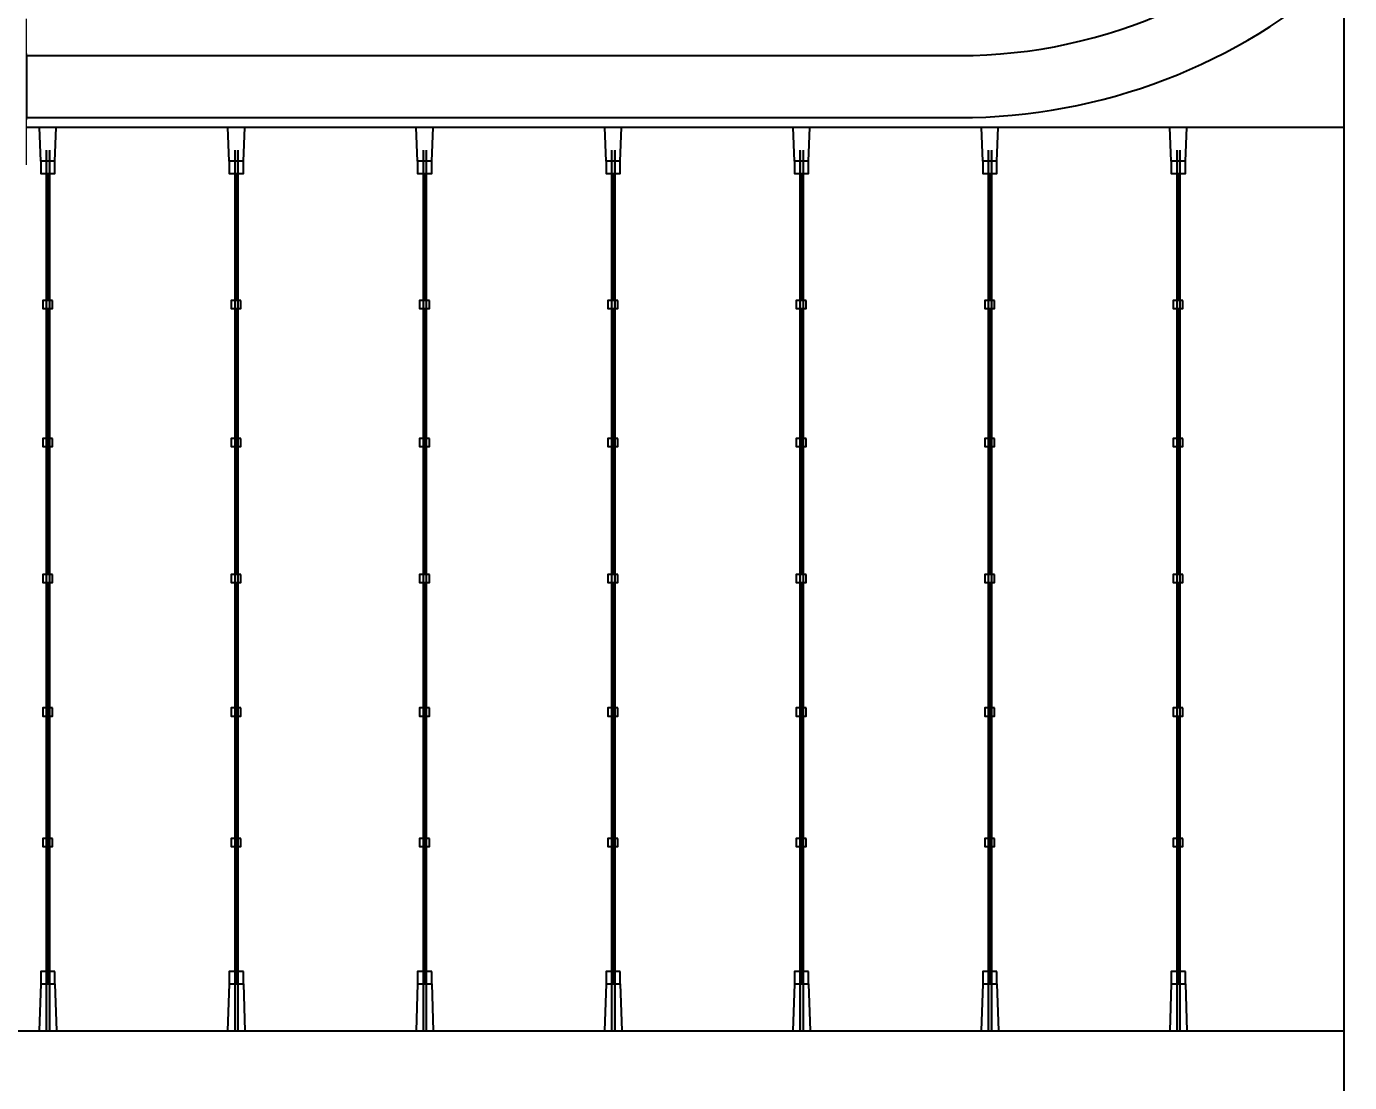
# Model space of a CAD drawing. Header units: millimetres. Extents: x 10297564 to 11610295, y -9287743 to -8409454.
# Drawn here: x 10437125 to 10438819, y -9093088 to -9091735 of the extents above; entities that cross this region are included whole.
import ezdxf

# ---------------------------------------------------------------- set-up
doc = ezdxf.new("R2010")
doc.units = ezdxf.units.MM
doc.header["$LTSCALE"] = 100
doc.linetypes.add('ACAD_ISO02W100', pattern=[15, 12, -3])
doc.layers.add('dim', color=7, linetype='Continuous')
doc.layers.add('E1', color=1, linetype='Continuous')
doc.layers.add('Outline', color=5, linetype='Continuous', lineweight=25)
doc.styles.add('HL-S1', font='DotumChe.ttf')
doc.styles.add('MG', font='malgun.ttf')
doc.dimstyles.new('HL-100', dxfattribs={"dimscale": 100, "dimtxt": 3, "dimasz": 4, "dimexe": 2, "dimexo": 2, "dimgap": 1, "dimtad": 1, "dimdec": 0, "dimzin": 0, "dimlunit": 6, "dimtxsty": 'HL-S1', "dimblk": 'DOTSMALL', "dimcen": 4, "dimdle": 2, "dimclrd": 256, "dimclre": 256, "dimclrt": 4, "dimazin": 0, "dimtfac": 1, "dimtdec": 0, "dimtix": 1, "dimtmove": 2, "dimatfit": 3, "dimldrblk": 'DOTSMALL', "dimfxl": 1.5, "dimtolj": 1, "dimtzin": 0, "dimlwd": -1, "dimlwe": -1, "dimarcsym": 0})

# ---------------------------------------------------------------- blocks, each defined once
blk = doc.blocks.new('*D75')
at = {"layer": 'defpoints', "color": 0, "transparency": 16777216}
for p in [(10439230.2, -9073249.8), (10439230.2, -9073249.8), (10423426.7, -9107604.7)]:
    blk.add_point(p, dxfattribs=at)
at = {"layer": 'E1', "color": 1, "transparency": 16777216}
for p, q in [((10439593.6, -9073417), (10439593.6, -9073417)), ((10423593.8, -9107241.3), (10439063, -9073613.2)), ((10423790.1, -9107771.8), (10423790.1, -9107771.8))]:
    blk.add_line(p, q, dxfattribs=at)
for points in [[(10439002.4, -9073585.4), (10439123.6, -9073641.1), (10439230.2, -9073249.8)], [(10423533.3, -9107213.4), (10423654.4, -9107269.1), (10423426.7, -9107604.7)]]:
    blk.add_solid(points, dxfattribs=at)
at = {"layer": 'E1', "color": 7, "transparency": 16777216, "insert": (10430911.1, -9090235.3), "char_height": 500, "attachment_point": 5, "rotation": 65.2972, "style": 'MG'}
blk.add_mtext('\\A1;2711.1', dxfattribs=at)
blk = doc.blocks.new('_DotSmall')
at = {"color": 0, "linetype": 'ByBlock', "const_width": 0.5}
blk.add_lwpolyline([(-0.0625, 0, 1), (0.0625, 0, 1)], format="xyb", close=True, dxfattribs=at)

msp = doc.modelspace()

# ---------------------------------------------------------------- hatches: boundary and pattern name
at = {"true_color": 0x939598}
h = msp.add_hatch(color=252, dxfattribs=at)
h.dxf.hatch_style = 1
h.paths.add_polyline_path([(10437149.9, -9093021.6), (10437153.9, -9093021.6), (10437153.9, -9091893.2), (10437149.9, -9091893.2)])
h = msp.add_hatch(color=252, dxfattribs=at)
h.dxf.hatch_style = 1
h.paths.add_polyline_path([(10437391.2, -9093021.6), (10437395.2, -9093021.6), (10437395.2, -9091893.2), (10437391.2, -9091893.2)])
h = msp.add_hatch(color=252, dxfattribs=at)
h.dxf.hatch_style = 1
h.paths.add_polyline_path([(10437632.5, -9093021.6), (10437636.6, -9093021.6), (10437636.6, -9091893.2), (10437632.5, -9091893.2)])
h = msp.add_hatch(color=252, dxfattribs=at)
h.dxf.hatch_style = 1
h.paths.add_polyline_path([(10437873.8, -9093021.6), (10437877.9, -9093021.6), (10437877.9, -9091893.2), (10437873.8, -9091893.2)])
h = msp.add_hatch(color=252, dxfattribs=at)
h.dxf.hatch_style = 1
h.paths.add_polyline_path([(10438115.1, -9093021.6), (10438119.2, -9093021.6), (10438119.2, -9091893.2), (10438115.1, -9091893.2)])
h = msp.add_hatch(color=252, dxfattribs=at)
h.dxf.hatch_style = 1
h.paths.add_polyline_path([(10438356.4, -9093021.6), (10438360.5, -9093021.6), (10438360.5, -9091893.2), (10438356.4, -9091893.2)])
h = msp.add_hatch(color=252, dxfattribs=at)
h.dxf.hatch_style = 1
h.paths.add_polyline_path([(10438597.7, -9093021.6), (10438601.8, -9093021.6), (10438601.8, -9091893.2), (10438597.7, -9091893.2)])

# ---------------------------------------------------------------- linework, layer by layer
for p, q in [((10438811.7, -9074108.7), (10438811.7, -9106731.9)), ((10437124.5, -9091771.9), (10438319.2, -9091771.9)), ((10437124.5, -9091771.9), (10437124.5, -9091851.4)), ((10437124.5, -9091851.4), (10438319.2, -9091851.4)), ((10437142.8, -9091907.2), (10437141.2, -9091863.9)), ((10437161, -9091907.2), (10437162.7, -9091863.9)), ((10437384.2, -9091907.2), (10437382.5, -9091863.9)), ((10437402.3, -9091907.2), (10437404, -9091863.9)), ((10437625.5, -9091907.2), (10437623.8, -9091863.9)), ((10437643.6, -9091907.2), (10437645.3, -9091863.9)), ((10437866.8, -9091907.2), (10437865.1, -9091863.9)), ((10437884.9, -9091907.2), (10437886.6, -9091863.9)), ((10438108.1, -9091907.2), (10438106.4, -9091863.9)), ((10438126.2, -9091907.2), (10438127.9, -9091863.9)), ((10438349.4, -9091907.2), (10438347.7, -9091863.9)), ((10438367.5, -9091907.2), (10438369.2, -9091863.9)), ((10438590.7, -9091907.2), (10438589, -9091863.9)), ((10438608.8, -9091907.2), (10438610.5, -9091863.9)), ((10437149.9, -9091893.2), (10437149.9, -9093021.6)), ((10437153.9, -9091893.2), (10437153.9, -9093021.6)), ((10437391.2, -9091893.2), (10437391.2, -9093021.6)), ((10437395.2, -9091893.2), (10437395.2, -9093021.6)), ((10437632.5, -9091893.2), (10437632.5, -9093021.6)), ((10437636.6, -9091893.2), (10437636.6, -9093021.6)), ((10437873.8, -9091893.2), (10437873.8, -9093021.6)), ((10437877.9, -9091893.2), (10437877.9, -9093021.6)), ((10438115.1, -9091893.2), (10438115.1, -9093021.6)), ((10438119.2, -9091893.2), (10438119.2, -9093021.6)), ((10438356.4, -9091893.2), (10438356.4, -9093021.6)), ((10438360.5, -9091893.2), (10438360.5, -9093021.6)), ((10438597.7, -9091893.2), (10438597.7, -9093021.6)), ((10438601.8, -9091893.2), (10438601.8, -9093021.6)), ((10437151.5, -9092085.7), (10437151.5, -9091923.2)), ((10437152.3, -9092085.7), (10437152.3, -9091923.2)), ((10437392.8, -9092085.7), (10437392.8, -9091923.2)), ((10437393.6, -9092085.7), (10437393.6, -9091923.2)), ((10437634.1, -9092085.7), (10437634.1, -9091923.2)), ((10437634.9, -9092085.7), (10437634.9, -9091923.2)), ((10437875.4, -9092085.7), (10437875.4, -9091923.2)), ((10437876.3, -9092085.7), (10437876.3, -9091923.2)), ((10438116.7, -9092085.7), (10438116.7, -9091923.2)), ((10438117.6, -9092085.7), (10438117.6, -9091923.2)), ((10438358, -9092085.7), (10438358, -9091923.2)), ((10438358.9, -9092085.7), (10438358.9, -9091923.2)), ((10438599.3, -9092085.7), (10438599.3, -9091923.2)), ((10438600.2, -9092085.7), (10438600.2, -9091923.2)), ((10437151.5, -9092436.7), (10437151.5, -9092096.2)), ((10437152.3, -9092436.7), (10437152.3, -9092096.2)), ((10437392.8, -9092436.7), (10437392.8, -9092096.2)), ((10437393.6, -9092436.7), (10437393.6, -9092096.2)), ((10437634.1, -9092436.7), (10437634.1, -9092096.2)), ((10437634.9, -9092436.7), (10437634.9, -9092096.2)), ((10437875.4, -9092436.7), (10437875.4, -9092096.2)), ((10437876.3, -9092436.7), (10437876.3, -9092096.2)), ((10438116.7, -9092436.7), (10438116.7, -9092096.2)), ((10438117.6, -9092436.7), (10438117.6, -9092096.2)), ((10438358, -9092436.7), (10438358, -9092096.2)), ((10438358.9, -9092436.7), (10438358.9, -9092096.2)), ((10438599.3, -9092436.7), (10438599.3, -9092096.2)), ((10438600.2, -9092436.7), (10438600.2, -9092096.2)), ((10437151.5, -9092960.7), (10437151.5, -9092447.1)), ((10437152.3, -9092960.7), (10437152.3, -9092447.1)), ((10437392.8, -9092960.7), (10437392.8, -9092447.1)), ((10437393.6, -9092960.7), (10437393.6, -9092447.1)), ((10437634.1, -9092960.7), (10437634.1, -9092447.1)), ((10437634.9, -9092960.7), (10437634.9, -9092447.1)), ((10437875.4, -9092960.7), (10437875.4, -9092447.1)), ((10437876.3, -9092960.7), (10437876.3, -9092447.1)), ((10438116.7, -9092960.7), (10438116.7, -9092447.1)), ((10438117.6, -9092960.7), (10438117.6, -9092447.1)), ((10438358, -9092960.7), (10438358, -9092447.1)), ((10438358.9, -9092960.7), (10438358.9, -9092447.1)), ((10438599.3, -9092607.9), (10438599.3, -9092447.1)), ((10438600.2, -9092607.9), (10438600.2, -9092447.1)), ((10438599.3, -9092960.7), (10438599.3, -9092618.4)), ((10438600.2, -9092960.7), (10438600.2, -9092618.4)), ((10437142.8, -9092961.4), (10437140.9, -9093021.6)), ((10437161, -9092961.4), (10437162.9, -9093021.6)), ((10437384.2, -9092961.4), (10437382.2, -9093021.6)), ((10437402.3, -9092961.4), (10437404.3, -9093021.6)), ((10437625.5, -9092961.4), (10437623.5, -9093021.6)), ((10437643.6, -9092961.4), (10437645.6, -9093021.6)), ((10437866.8, -9092961.4), (10437864.8, -9093021.6)), ((10437884.9, -9092961.4), (10437886.9, -9093021.6)), ((10438108.1, -9092961.4), (10438106.1, -9093021.6)), ((10438126.2, -9092961.4), (10438128.2, -9093021.6)), ((10438349.4, -9092961.4), (10438347.4, -9093021.6)), ((10438367.5, -9092961.4), (10438369.5, -9093021.6)), ((10438590.7, -9092961.4), (10438588.7, -9093021.6)), ((10438608.8, -9092961.4), (10438610.8, -9093021.6))]:
    msp.add_line(p, q)
at = {"color": 7, "linetype": 'Continuous', "lineweight": 15}
msp.add_line((10437124.5, -9091911.7), (10437124.5, -9091725), dxfattribs=at)
at = {"color": 4}
for points in [[(10437161, -9091907.2), (10437142.8, -9091907.2), (10437142.8, -9091923.2), (10437161, -9091923.2)], [(10437402.3, -9091907.2), (10437384.2, -9091907.2), (10437384.2, -9091923.2), (10437402.3, -9091923.2)], [(10437643.6, -9091907.2), (10437625.5, -9091907.2), (10437625.5, -9091923.2), (10437643.6, -9091923.2)], [(10437884.9, -9091907.2), (10437866.8, -9091907.2), (10437866.8, -9091923.2), (10437884.9, -9091923.2)], [(10438126.2, -9091907.2), (10438108.1, -9091907.2), (10438108.1, -9091923.2), (10438126.2, -9091923.2)], [(10438367.5, -9091907.2), (10438349.4, -9091907.2), (10438349.4, -9091923.2), (10438367.5, -9091923.2)], [(10438608.8, -9091907.2), (10438590.7, -9091907.2), (10438590.7, -9091923.2), (10438608.8, -9091923.2)], [(10437157.8, -9092085.7), (10437145.3, -9092085.7), (10437145.3, -9092096.2), (10437157.8, -9092096.2)], [(10437399.1, -9092085.7), (10437386.6, -9092085.7), (10437386.6, -9092096.2), (10437399.1, -9092096.2)], [(10437640.5, -9092085.7), (10437627.9, -9092085.7), (10437627.9, -9092096.2), (10437640.5, -9092096.2)], [(10437881.8, -9092085.7), (10437869.2, -9092085.7), (10437869.2, -9092096.2), (10437881.8, -9092096.2)], [(10438123.1, -9092085.7), (10438110.5, -9092085.7), (10438110.5, -9092096.2), (10438123.1, -9092096.2)], [(10438364.4, -9092085.7), (10438351.8, -9092085.7), (10438351.8, -9092096.2), (10438364.4, -9092096.2)], [(10438605.7, -9092085.7), (10438593.1, -9092085.7), (10438593.1, -9092096.2), (10438605.7, -9092096.2)], [(10437157.8, -9092262.6), (10437145.3, -9092262.6), (10437145.3, -9092273), (10437157.8, -9092273)], [(10437399.1, -9092262.6), (10437386.6, -9092262.6), (10437386.6, -9092273), (10437399.1, -9092273)], [(10437640.5, -9092262.6), (10437627.9, -9092262.6), (10437627.9, -9092273), (10437640.5, -9092273)], [(10437881.8, -9092262.6), (10437869.2, -9092262.6), (10437869.2, -9092273), (10437881.8, -9092273)], [(10438123.1, -9092262.6), (10438110.5, -9092262.6), (10438110.5, -9092273), (10438123.1, -9092273)], [(10438364.4, -9092262.6), (10438351.8, -9092262.6), (10438351.8, -9092273), (10438364.4, -9092273)], [(10438605.7, -9092262.6), (10438593.1, -9092262.6), (10438593.1, -9092273), (10438605.7, -9092273)], [(10437157.8, -9092436.7), (10437145.3, -9092436.7), (10437145.3, -9092447.1), (10437157.8, -9092447.1)], [(10437399.1, -9092436.7), (10437386.6, -9092436.7), (10437386.6, -9092447.1), (10437399.1, -9092447.1)], [(10437640.5, -9092436.7), (10437627.9, -9092436.7), (10437627.9, -9092447.1), (10437640.5, -9092447.1)], [(10437881.8, -9092436.7), (10437869.2, -9092436.7), (10437869.2, -9092447.1), (10437881.8, -9092447.1)], [(10438123.1, -9092436.7), (10438110.5, -9092436.7), (10438110.5, -9092447.1), (10438123.1, -9092447.1)], [(10438364.4, -9092436.7), (10438351.8, -9092436.7), (10438351.8, -9092447.1), (10438364.4, -9092447.1)], [(10438605.7, -9092436.7), (10438593.1, -9092436.7), (10438593.1, -9092447.1), (10438605.7, -9092447.1)], [(10437157.8, -9092607.9), (10437145.3, -9092607.9), (10437145.3, -9092618.4), (10437157.8, -9092618.4)], [(10437399.1, -9092607.9), (10437386.6, -9092607.9), (10437386.6, -9092618.4), (10437399.1, -9092618.4)], [(10437640.5, -9092607.9), (10437627.9, -9092607.9), (10437627.9, -9092618.4), (10437640.5, -9092618.4)], [(10437881.8, -9092607.9), (10437869.2, -9092607.9), (10437869.2, -9092618.4), (10437881.8, -9092618.4)], [(10438123.1, -9092607.9), (10438110.5, -9092607.9), (10438110.5, -9092618.4), (10438123.1, -9092618.4)], [(10438364.4, -9092607.9), (10438351.8, -9092607.9), (10438351.8, -9092618.4), (10438364.4, -9092618.4)], [(10438605.7, -9092607.9), (10438593.1, -9092607.9), (10438593.1, -9092618.4), (10438605.7, -9092618.4)], [(10437157.8, -9092775), (10437145.3, -9092775), (10437145.3, -9092785.5), (10437157.8, -9092785.5)], [(10437399.1, -9092775), (10437386.6, -9092775), (10437386.6, -9092785.5), (10437399.1, -9092785.5)], [(10437640.5, -9092775), (10437627.9, -9092775), (10437627.9, -9092785.5), (10437640.5, -9092785.5)], [(10437881.8, -9092775), (10437869.2, -9092775), (10437869.2, -9092785.5), (10437881.8, -9092785.5)], [(10438123.1, -9092775), (10438110.5, -9092775), (10438110.5, -9092785.5), (10438123.1, -9092785.5)], [(10438364.4, -9092775), (10438351.8, -9092775), (10438351.8, -9092785.5), (10438364.4, -9092785.5)], [(10438605.7, -9092775), (10438593.1, -9092775), (10438593.1, -9092785.5), (10438605.7, -9092785.5)], [(10437161, -9092945.4), (10437142.8, -9092945.4), (10437142.8, -9092961.4), (10437161, -9092961.4)], [(10437402.3, -9092945.4), (10437384.2, -9092945.4), (10437384.2, -9092961.4), (10437402.3, -9092961.4)], [(10437643.6, -9092945.4), (10437625.5, -9092945.4), (10437625.5, -9092961.4), (10437643.6, -9092961.4)], [(10437884.9, -9092945.4), (10437866.8, -9092945.4), (10437866.8, -9092961.4), (10437884.9, -9092961.4)], [(10438126.2, -9092945.4), (10438108.1, -9092945.4), (10438108.1, -9092961.4), (10438126.2, -9092961.4)], [(10438367.5, -9092945.4), (10438349.4, -9092945.4), (10438349.4, -9092961.4), (10438367.5, -9092961.4)], [(10438608.8, -9092945.4), (10438590.7, -9092945.4), (10438590.7, -9092961.4), (10438608.8, -9092961.4)]]:
    msp.add_lwpolyline(points, close=True, dxfattribs=at)
for radius, start, end in [(657.7, 270.0016, 318.4966), (737.2, 270.0015, 311.924)]:
    msp.add_arc((10438319.2, -9091114.2), radius, start, end)
at = {"layer": 'dim', "color": 0, "linetype": 'ACAD_ISO02W100', "lineweight": 15, "ltscale": 0.1}
msp.add_line((10437124.5, -9091769.1), (10437124.5, -9091854.2), dxfattribs=at)
at = {"layer": 'dim', "color": 0, "lineweight": 15}
msp.add_line((10437124.5, -9091860.9), (10437124.5, -9091775.8), dxfattribs=at)
at = {"layer": 'Outline'}
for points in [[(10438811.7, -9091863.9), (10437124.5, -9091863.9)], [(10436545, -9091917.2), (10436545, -9093021.6), (10438811.7, -9093021.6)]]:
    msp.add_lwpolyline(points, dxfattribs=at)

# ---------------------------------------------------------------- dimensions: what is measured, and where the dimension line sits
at = {"layer": 'E1'}
dim = msp.add_aligned_dim(p1=(10423426.7, -9107604.7), p2=(10439230.2, -9073249.8), distance=0, text='2711.1', dimstyle='HL-100', override={"dimscale": 200, "dimtxt": 2.5, "dimasz": 2, "dimtxsty": 'MG', "dimsah": 1, "dimclrd": 1, "dimclre": 1, "dimclrt": 7}, dxfattribs=at)
dim.commit()
dim.dimension.update_dxf_attribs({"geometry": '*D75', "text_midpoint": (10430911.1, -9090235.3)})

doc.saveas('drawing.dxf')
